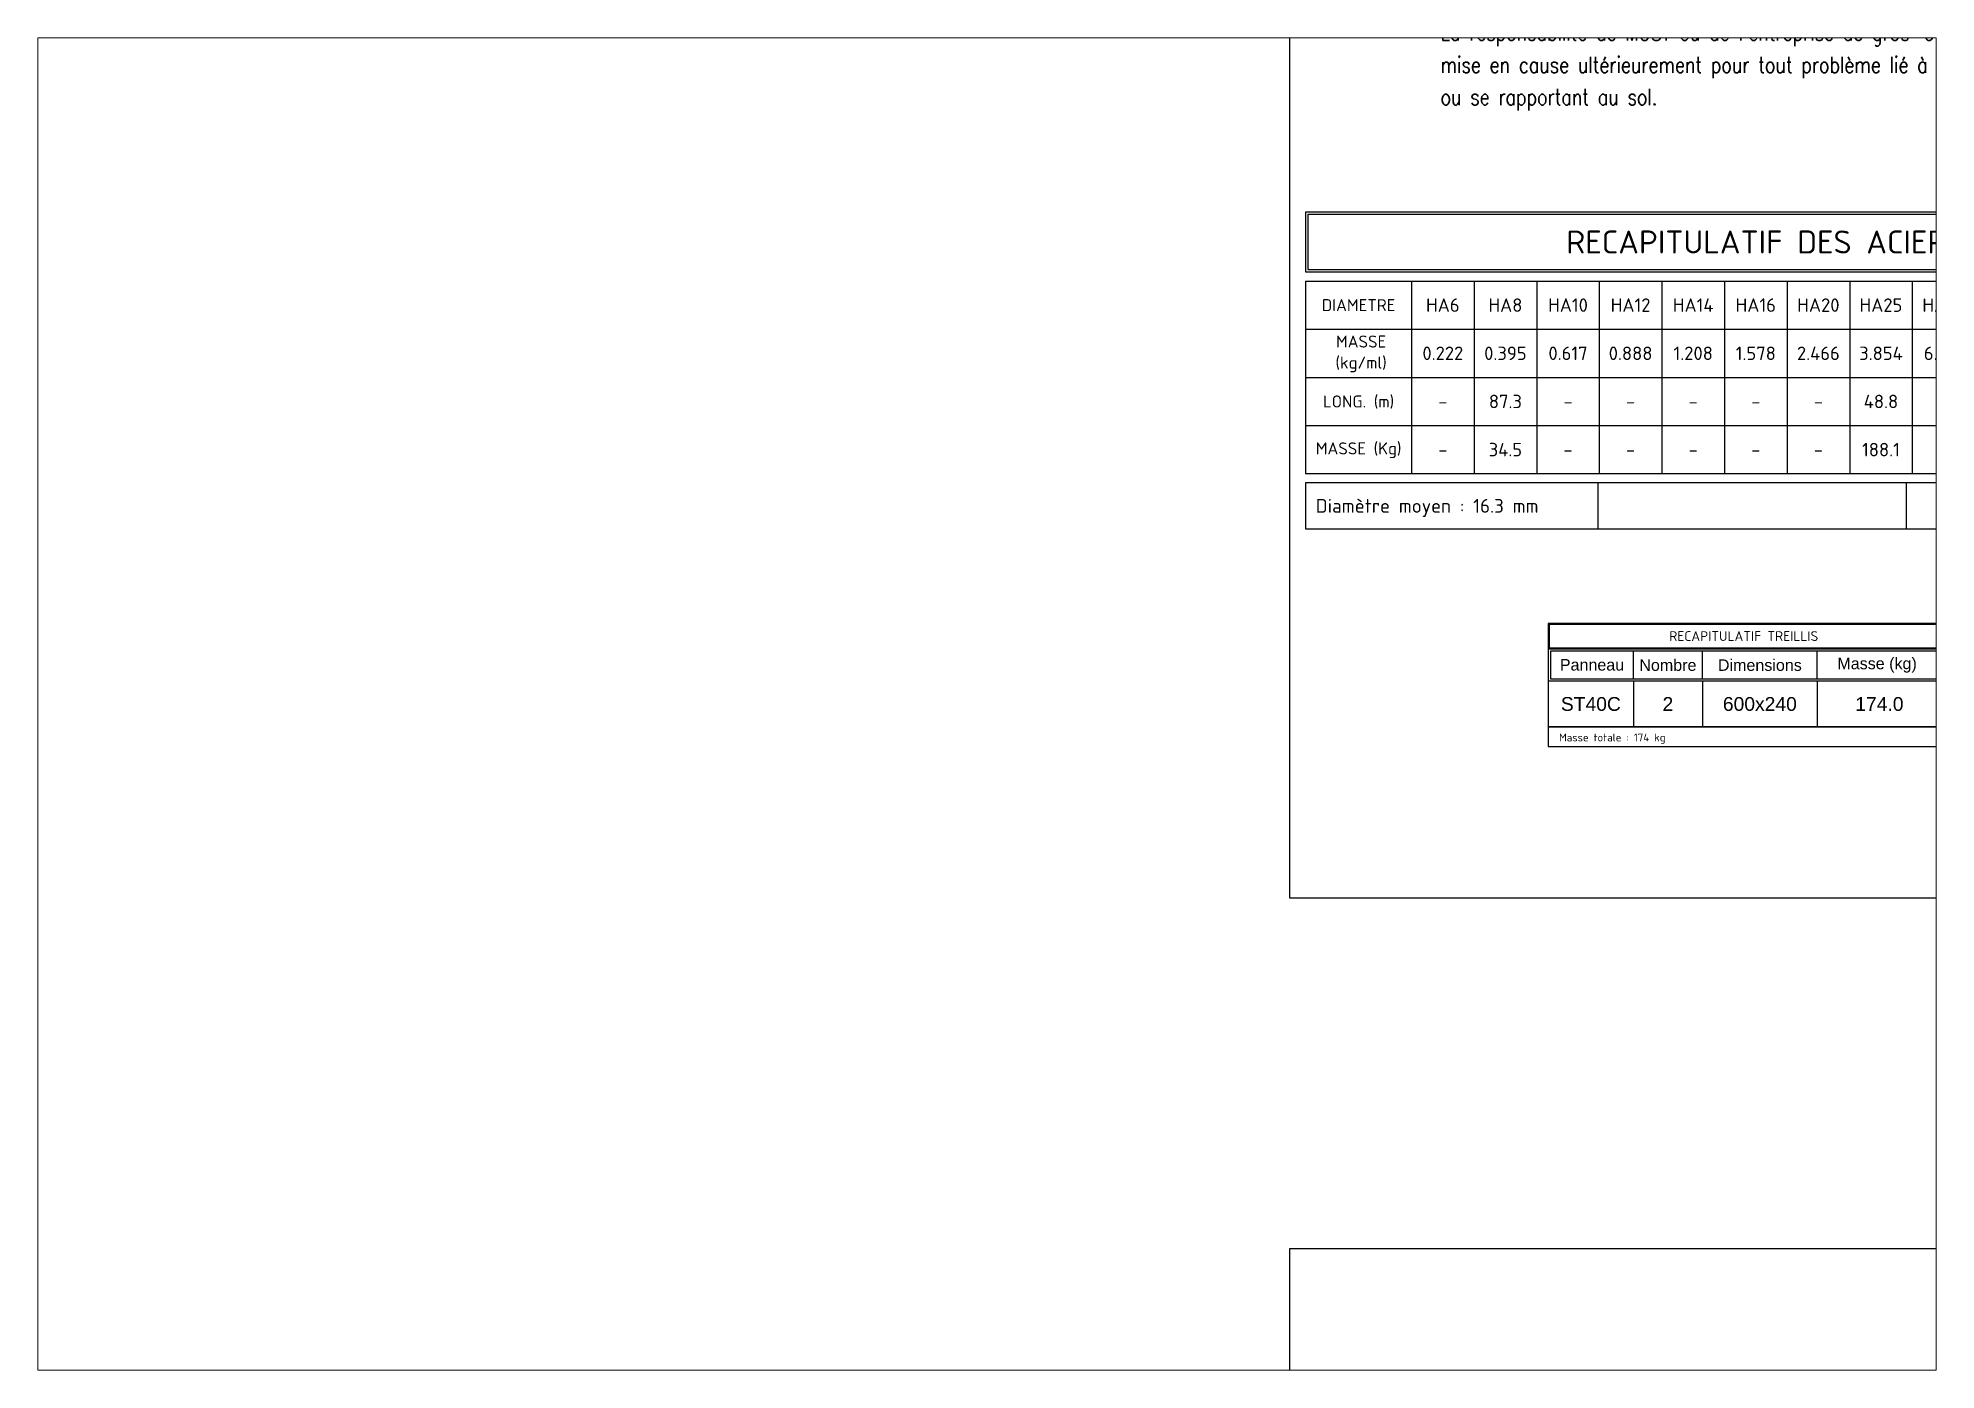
# Paper-space layout 'A3' of a CAD drawing. Header units: millimetres. Extents: x -2 to 411, y -1 to 289.
# The model-space entities are those that its viewports show. They can reach past a viewport. Long polylines and large blocks are cut down to what shows.
import ezdxf
from ezdxf.enums import TextEntityAlignment as Align

# ---------------------------------------------------------------- set-up
doc = ezdxf.new("R2010")
doc.units = ezdxf.units.MM
doc.layers.get('Defpoints').update_dxf_attribs({"color": 252})
doc.layers.add('PROG-ADFER-NOMENC', color=1, linetype='Continuous')
doc.layers.add('Texte_normal', color=7, linetype='Continuous', lineweight=50)
doc.layers.add('Trait_normal', color=7, linetype='Continuous', lineweight=50)
doc.styles.add('$$$FER-NOM$$$', font='isocpeur.ttf')
doc.styles.add('$$$FER-TIT$$$', font='isocpeur.ttf')
doc.styles.add('RECAP2', font='isocpeur.ttf')
doc.styles.add('ROMANS', font='romans.shx', dxfattribs={"width": 0.8})
doc.styles.get("Standard").update_dxf_attribs({"font": 'arial.ttf'})

# ---------------------------------------------------------------- blocks, each defined once
blk = doc.blocks.new('nota taux de sol')
at = {"layer": 'Texte_normal', "style": 'ROMANS', "width": 0.8}
for s, p in [("Hypothèse du taux de sol = 0,10 MPa à l'E.L.S. à 80/T.N. ", (-0.4, 1.17)), ('avec un ancrage dans le bon sol en place et non remanié.', (-0.4, -5.83)), ("La fourniture du rapport de sol est à la charge du maître d'ouvrage.", (-0.4, -13.09)), ("En l'absence de rapport de sol concernant l'emplacement précis de la", (-0.4, -20.09)), ("construction, le maître d'ouvrage ou son représentant reconnaît implicitement", (-0.4, -27.09)), ('être compétent pour la définition du taux de sol admissible et du niveau', (-0.4, -34.09)), ('de pose des fondations.', (-0.4, -41.09)), ("La responsabilité de MOST ou de l'entreprise de gros-oeuvre ne saurait être", (-0.4, -48.09)), ('mise en cause ultérieurement pour tout problème lié à la portance du sol', (-0.4, -55.09)), ('ou se rapportant au sol.', (-0.4, -62.09))]:
    blk.add_text(s, height=3.5, dxfattribs=at).set_placement(p)
blk = doc.blocks.new('FER-TITREGEN')
at = {"layer": 'PROG-ADFER-NOMENC'}
for p, q in [((200, 6.5), (0, 6.5)), ((0, 6.5), (0, -6.5)), ((199.5, 6), (0.5, 6)), ((0.5, 6), (0.5, -6)), ((199.5, -6), (199.5, 6)), ((200, -6.5), (200, 6.5)), ((0, -6.5), (200, -6.5)), ((0.5, -6), (199.5, -6))]:
    blk.add_line(p, q, dxfattribs=at)
at = {"layer": 'PROG-ADFER-NOMENC', "style": '$$$FER-TIT$$$'}
blk.add_attdef('TITRE', text='', height=5, dxfattribs=at).set_placement((100, 0), align=Align.MIDDLE)
blk = doc.blocks.new('REC-TIT9')
for p, q in [((0, 0), (0, -40)), ((0, 0), (22, 0)), ((22, 0), (22, -40)), ((0, -10), (22, -10)), ((0, -20), (22, -20)), ((0, -30), (22, -30)), ((0, -40), (22, -40))]:
    blk.add_line(p, q)
at = {"style": '$$$FER-TIT$$$'}
for s, p in [('DIAMETRE', (11, -5)), ('MASSE', (11.52, -12.56)), ('(kg/ml)', (11.52, -17.18)), ('LONG. (m)', (11, -25)), ('MASSE (Kg)', (11, -35))]:
    blk.add_text(s, height=2.5, dxfattribs=at).set_placement(p, align=Align.MIDDLE)
blk = doc.blocks.new('REC-TAB')
for p, q in [((0, 0), (13, 0)), ((0, 0), (0, -40)), ((13, 0), (13, -40)), ((0, -10), (13, -10)), ((0, -20), (13, -20)), ((0, -30), (13, -30)), ((0, -40), (13, -40))]:
    blk.add_line(p, q)
at = {"style": '$$$FER-NOM$$$'}
for tag, p in [('DIAM', (6.5, -5)), ('PML', (6.5, -15)), ('LG', (6.5, -25)), ('POIDS', (6.5, -35))]:
    blk.add_attdef(tag, text='', height=2.8, dxfattribs=at).set_placement(p, align=Align.MIDDLE)
blk = doc.blocks.new('REC-TOT9')
for p, q in [((200, 0), (0, 0)), ((0, 0), (0, -10)), ((200, -10), (200, 0)), ((63.57, 0), (63.57, -10)), ((130.57, 0), (130.57, -10)), ((0, -10), (200, -10))]:
    blk.add_line(p, q)
at = {"style": 'RECAP2'}
blk.add_attdef('FI_MOY', text='', height=3, dxfattribs=at).set_placement((2.21, -5), align=Align.MIDDLE_LEFT)
blk.add_attdef('RATIO', text='', height=3, dxfattribs=at).set_placement((97.07, -5), align=Align.MIDDLE)
blk.add_attdef('TOTAL', text='', height=3, dxfattribs=at).set_placement((193.87, -4.96), align=Align.MIDDLE_RIGHT)
blk = doc.blocks.new('FER-TITCMDTR')
for p, q in [((18.5, -6.5), (18.5, -0.5)), ((33.5, -6.5), (33.5, -0.5)), ((58.5, -6.5), (58.5, -0.5)), ((84.5, -6.5), (84.5, -0.5))]:
    blk.add_line(p, q)
for points in [[(0, -7), (85, -7), (85, 0), (0, 0)], [(0.5, -6.5), (84.5, -6.5), (84.5, -0.5), (0.5, -0.5)]]:
    blk.add_lwpolyline(points, close=True)
for s, p in [('Panneau', (9.5, -3.5)), ('Nombre', (26, -3.5)), ('Dimensions', (46, -3.5)), ('Masse (kg)', (71.5, -3.5))]:
    blk.add_text(s, height=2.5).set_placement(p, align=Align.MIDDLE)
blk = doc.blocks.new('FER-CMDTR')
for p, q in [((0, 10), (0, 0)), ((18.5, 10), (18.5, 0)), ((33.5, 10), (33.5, 0)), ((58.5, 10), (58.5, 0)), ((85, 10), (85, 0)), ((0, 0), (85, 0))]:
    blk.add_line(p, q)
for tag, p in [('PAN', (9.25, 5)), ('NB', (26, 5)), ('DIM', (46, 5)), ('MASSE', (72, 5))]:
    blk.add_attdef(tag, text='', height=3).set_placement(p, align=Align.MIDDLE_CENTER)
blk = doc.blocks.new('FER-FINNOMTR')
blk.add_lwpolyline([(0, -5), (200, -5), (200, 5), (0, 5)], close=True)
at = {"style": '$$$FER-TIT$$$'}
blk.add_attdef('MASSE', text='', height=4, dxfattribs=at).set_placement((5.51, -3.58), align=Align.BOTTOM_LEFT)
blk.add_attdef('MASSEP', text='', height=4, dxfattribs=at).set_placement((100, -4.09), align=Align.BOTTOM_CENTER)
blk.add_attdef('RATIO', text='', height=4, dxfattribs=at).set_placement((196.46, -1.98), align=Align.RIGHT)

msp = doc.modelspace()

# ---------------------------------------------------------------- linework, layer by layer
at = {"layer": 'Defpoints'}
for points in [[(1540.45, 1772.08), (2357.22, 1772.08), (2357.22, 1201.22), (1540.45, 1201.22)], [(1540.45, 1048.87), (2357.22, 1048.87), (2357.22, 478), (1540.45, 478)]]:
    msp.add_lwpolyline(points, close=True, dxfattribs=at)

# ---------------------------------------------------------------- block references
at = {"layer": 'PROG-ADFER-NOMENC'}
for name, p, xscale, yscale, zscale, values in [('FER-TITREGEN', (1547.35, 1486.65), 2, 2, 2, {'TITRE': 'RECAPITULATIF DES ACIERS'}), ('REC-TAB', (1593.42, 1469.65), 2.094240837696326, 2.094240837696326, 2.094240837696326, {'DIAM': 'HA6', 'PML': '0.222', 'LG': '-', 'POIDS': '-'}), ('REC-TAB', (1620.64, 1469.65), 2.094240837696326, 2.094240837696326, 2.094240837696326, {'DIAM': 'HA8', 'PML': '0.395', 'LG': '87.3', 'POIDS': '34.5'}), ('REC-TAB', (1647.87, 1469.65), 2.094240837696326, 2.094240837696326, 2.094240837696326, {'DIAM': 'HA10', 'PML': '0.617', 'LG': '-', 'POIDS': '-'}), ('REC-TAB', (1675.09, 1469.65), 2.094240837696326, 2.094240837696326, 2.094240837696326, {'DIAM': 'HA12', 'PML': '0.888', 'LG': '-', 'POIDS': '-'}), ('REC-TAB', (1702.32, 1469.65), 2.094240837696326, 2.094240837696326, 2.094240837696326, {'DIAM': 'HA14', 'PML': '1.208', 'LG': '-', 'POIDS': '-'}), ('REC-TAB', (1729.54, 1469.65), 2.094240837696326, 2.094240837696326, 2.094240837696326, {'DIAM': 'HA16', 'PML': '1.578', 'LG': '-', 'POIDS': '-'}), ('REC-TAB', (1756.77, 1469.65), 2.094240837696326, 2.094240837696326, 2.094240837696326, {'DIAM': 'HA20', 'PML': '2.466', 'LG': '-', 'POIDS': '-'}), ('REC-TAB', (1783.99, 1469.65), 2.094240837696326, 2.094240837696326, 2.094240837696326, {'DIAM': 'HA25', 'PML': '3.854', 'LG': '48.8', 'POIDS': '188.1'}), ('REC-TAB', (1811.22, 1469.65), 2.094240837696326, 2.094240837696326, 2.094240837696326, {'DIAM': 'HA32', 'PML': '6.313', 'LG': '-', 'POIDS': '-'}), ('FER-CMDTR', (1652.92, 1275.72), 2, 2, 2, {'PAN': 'ST40C', 'NB': '2', 'DIM': '600x240', 'MASSE': '174.0'})]:
    msp.add_blockref(name, p, dxfattribs=dict(at, xscale=xscale, yscale=yscale, zscale=zscale)).add_auto_attribs(values)
for name, p, xscale, yscale, zscale in [('REC-TIT9', (1547.35, 1469.65), 2.094240837696326, 2.094240837696326, 2.094240837696326), ('FER-TITCMDTR', (1652.92, 1309.72), 2, 2, 2)]:
    msp.add_blockref(name, p, dxfattribs=dict(at, xscale=xscale, yscale=yscale, zscale=zscale))
ref = msp.add_blockref('REC-TOT9', (1547.35, 1381.88), dxfattribs=dict(at, xscale=2, yscale=2, zscale=2))
ref.add_attrib('FI_MOY', 'Diamètre moyen : 16.3 mm', dxfattribs={"layer": '0', "height": 6, "style": 'RECAP2'}).set_placement((1551.76, 1371.88), align=Align.MIDDLE_LEFT)
ref.add_attrib('TOTAL', 'Masse totale : 222.6 kg', dxfattribs={"layer": '0', "height": 6, "style": 'RECAP2'}).set_placement((1935.08, 1371.97), align=Align.MIDDLE_RIGHT)
at = {"layer": 'PROG-ADFER-NOMENC', "xscale": 0.85, "yscale": 0.85}
for name, p, values in [('FER-TITREGEN', (1652.92, 1315.25), {'TITRE': 'RECAPITULATIF TREILLIS'}), ('FER-FINNOMTR', (1652.92, 1271.47), {'MASSE': 'Masse totale : 174 kg'})]:
    msp.add_blockref(name, p, dxfattribs=at).add_auto_attribs(values)
at = {"layer": 'Trait_normal', "xscale": 2, "yscale": 2, "zscale": 2}
msp.add_blockref('nota taux de sol', (1606.83, 1670.39), dxfattribs=at)

psp = doc.layouts.new('A3')

# ---------------------------------------------------------------- viewports
at = {"layer": 'Defpoints'}
psp.add_viewport(center=(204.81, 143.84), size=(412.78, 289.6683), view_center_point=(1408.77, 1285.7), view_height=579.3367, dxfattribs=at)

doc.saveas('drawing.dxf')
